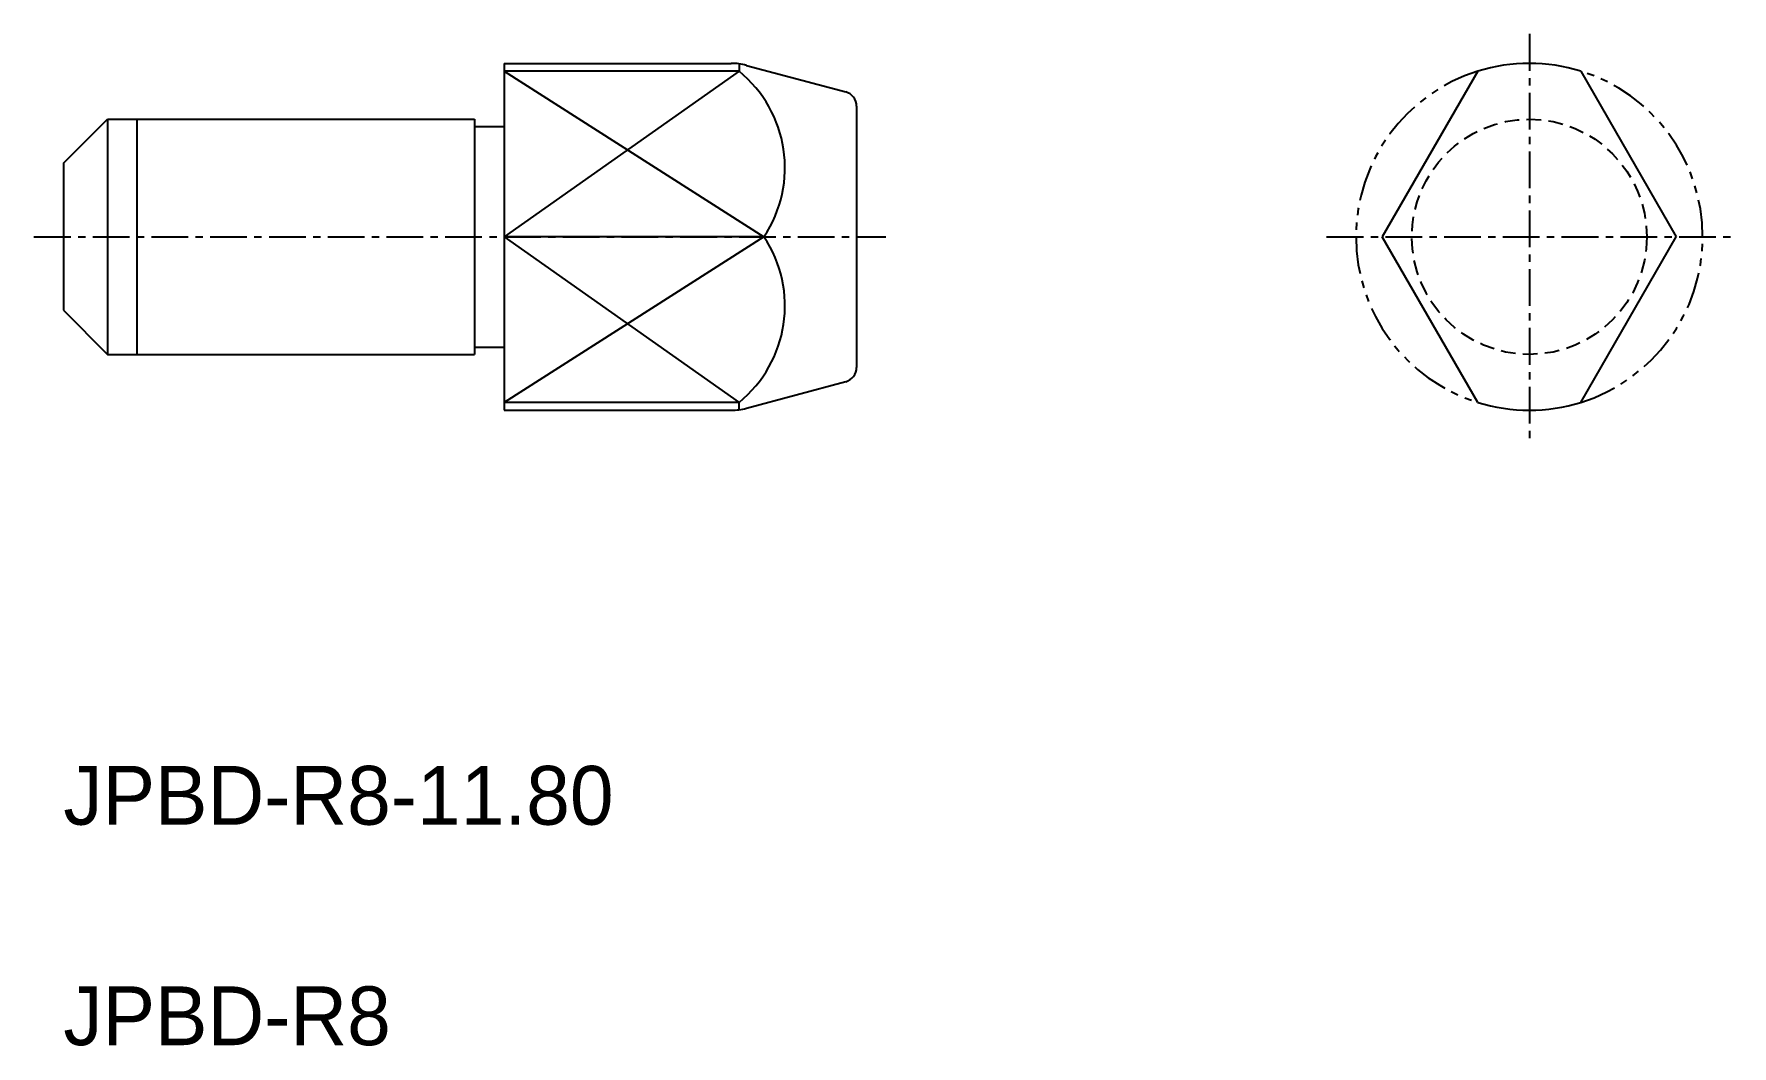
# Model space of a CAD drawing. Extents: x -1583 to -1525.2, y -563.5 to -529.1.
import ezdxf

# ---------------------------------------------------------------- set-up
doc = ezdxf.new("R2010")
doc.units = 0
for name, pattern in [('CENTER', [2, 1.25, -0.25, 0.25, -0.25]), ('DASHED', [0.75, 0.5, -0.25]), ('PHANTOM', [2.5, 1.25, -0.25, 0.25, -0.25, 0.25, -0.25])]:
    doc.linetypes.add(name, pattern=pattern)
doc.layers.get('0').update_dxf_attribs({"linetype": 'CONTINUOUS'})
doc.layers.add('CENTER', color=1, linetype='CENTER')

msp = doc.modelspace()

# ---------------------------------------------------------------- linework, layer by layer
at = {"color": 7, "linetype": 'CONTINUOUS'}
for p, q in [((-1566.963, -530.08), (-1559.227, -530.08)), ((-1566.963, -530.08), (-1566.963, -541.88)), ((-1558.963, -530.345), (-1566.963, -530.345)), ((-1558.963, -530.097), (-1558.963, -530.345)), ((-1558.709, -530.148), (-1555.334, -531.052)), ((-1533.813, -530.345), (-1537.067, -535.98)), ((-1530.313, -530.345), (-1527.06, -535.98)), ((-1554.963, -531.535), (-1554.963, -540.425)), ((-1581.963, -533.48), (-1580.463, -531.98)), ((-1580.463, -531.98), (-1580.463, -539.98)), ((-1580.463, -531.98), (-1567.963, -531.98)), ((-1567.963, -531.98), (-1567.963, -539.98)), ((-1567.963, -532.23), (-1566.963, -532.23)), ((-1581.963, -533.48), (-1581.963, -538.48)), ((-1558.115, -535.98), (-1566.963, -535.98)), ((-1533.813, -541.614), (-1537.067, -535.98)), ((-1530.313, -541.614), (-1527.06, -535.98)), ((-1581.963, -538.48), (-1580.463, -539.98)), ((-1567.963, -539.73), (-1566.963, -539.73)), ((-1580.463, -539.98), (-1567.963, -539.98)), ((-1558.709, -541.812), (-1555.334, -540.907)), ((-1558.963, -541.614), (-1566.963, -541.614)), ((-1566.963, -541.88), (-1559.227, -541.88)), ((-1558.963, -541.863), (-1558.963, -541.614))]:
    msp.add_line(p, q, dxfattribs=at)
at = {"color": 3, "linetype": 'CONTINUOUS'}
for p, q in [((-1558.963, -530.345), (-1566.963, -535.98)), ((-1566.963, -530.345), (-1558.115, -535.98)), ((-1579.463, -531.98), (-1579.463, -539.98)), ((-1566.963, -535.98), (-1558.963, -541.614)), ((-1558.115, -535.98), (-1566.963, -541.614))]:
    msp.add_line(p, q, dxfattribs=at)
at = {"color": 3, "linetype": 'DASHED'}
msp.add_circle((-1532.063, -535.98), 4, dxfattribs=at)
at = {"color": 7, "linetype": 'CONTINUOUS'}
for centre, radius, start, end in [((-1559.227, -532.08), 2, 75, 90), ((-1561.634, -533.629), 4.232, 326.24911, 50.88032), ((-1532.063, -535.98), 5.9, 72.74588, 107.25412), ((-1555.463, -531.535), 0.5, 0, 75), ((-1561.634, -538.331), 4.232, 309.11968, 33.75089), ((-1555.463, -540.425), 0.5, 285, 0), ((-1559.227, -539.88), 2, 270, 285), ((-1532.063, -535.98), 5.9, 252.74588, 287.25412)]:
    msp.add_arc(centre, radius, start, end, dxfattribs=at)
at = {"color": 3, "linetype": 'PHANTOM'}
for start, end in [(107.25412, 252.74588), (287.25412, 72.74588)]:
    msp.add_arc((-1532.063, -535.98), 5.9, start, end, dxfattribs=at)
at = {"layer": 'CENTER', "color": 1, "linetype": 'CENTER'}
for p, q in [((-1532.063, -529.08), (-1532.063, -542.88)), ((-1582.963, -535.98), (-1553.963, -535.98)), ((-1538.963, -535.98), (-1525.163, -535.98))]:
    msp.add_line(p, q, dxfattribs=at)

# ---------------------------------------------------------------- texts
at = {"color": 7, "linetype": 'CONTINUOUS'}
for s, p in [('JPBD-R8-11.80', (-1581.963, -555.98)), ('JPBD-R8', (-1581.963, -563.48))]:
    msp.add_text(s, height=2, dxfattribs=at).set_placement(p)

doc.saveas('drawing.dxf')
